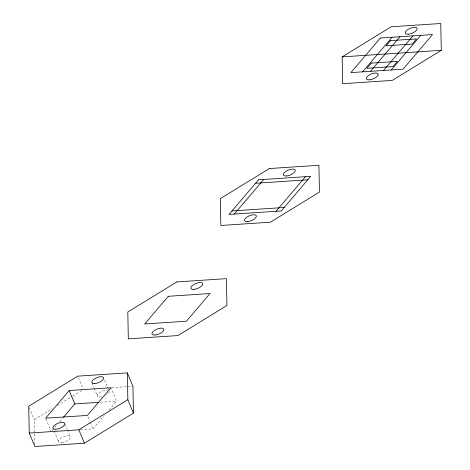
<?xml version="1.0" encoding="UTF-8"?>
<svg xmlns="http://www.w3.org/2000/svg" width="470" height="470" viewBox="0 0 470 470"><rect width="100%" height="100%" fill="white"/><g stroke="black" fill="none" stroke-linecap="round" stroke-linejoin="round"><path stroke-width="0.35" stroke-dasharray="2.35 1.76" d="M52.152 430.508L56.4 425.532M59.702 421.655L63.004 417.783M80.505 429.68L92.954 428.857L104.275 415.574M108.993 410.04L116.542 401.18L110.955 387.756M34.792 444.326L34.304 419.681L52.311 408.63M57.275 405.581L72.174 396.439M72.797 396.057L82.726 389.959M111.778 387.697L132.922 386.299M100.427 402.25L116.542 401.18M104.64 380.142L107.436 386.851M107.712 387.521L108.552 389.536M91.973 382.833L93.93 387.533M94.212 388.202L97.56 396.257M78.32 377.498L83.067 388.907M87.925 416.772L89.882 421.473M90.158 422.142L92.954 428.857M65.16 424.457L67.116 429.157M67.398 429.827L70.189 436.542M54.173 431.184L58.638 441.923M45.901 418.864L50.93 430.949M29.275 407.596L34.304 419.681M109.328 391.539A6.398 2.661 -22.6 0 1 106.379 395M101.837 396.821A6.398 2.661 -22.6 0 1 98.118 393.913A6.398 2.661 -22.6 0 1 107.536 390.135M61.47 442.693A6.398 2.661 -22.6 0 0 70.406 437.2A6.398 2.661 -22.6 0 0 61.37 437.799A6.398 2.661 -22.6 0 0 61.47 442.693"/><path stroke-width="0.7" d="M69.207 390.517L45.619 418.194L87.367 415.433L110.955 387.756L69.207 390.517L74.8 403.941L63.474 417.225M234.26 214.05L263.746 179.458M362.623 71.845L392.103 37.253M370.448 71.328L399.935 36.736M383.491 70.465L412.977 35.873M391.316 69.948L420.803 35.356M276.002 211.288L305.488 176.697M342.142 56.882L391.187 26.778L440.754 23.5L441.283 50.319L392.238 80.423L342.671 83.701L342.142 56.882L441.283 50.319M29.246 433.076L78.813 429.797L127.858 399.7L127.329 372.875L77.762 376.153L28.717 406.256L29.246 433.076L34.833 446.5L84.406 443.222L133.445 413.118L132.922 386.299L127.329 372.875M255.58 183.265L307.756 179.81M231.992 210.936L284.168 207.487M74.8 403.941L98.964 402.344M127.858 399.7L133.445 413.118M78.813 429.797L84.406 443.222M258.529 179.804L229.043 214.396L281.225 210.948L310.705 176.35L258.529 179.804M380.365 38.029L350.879 72.621L403.06 69.172L432.547 34.58L380.365 38.029M168.295 296.294L144.707 323.965L186.449 321.204L210.037 293.533L168.295 296.294M371.294 63.109L366.87 68.303L392.961 66.576L397.385 61.388L371.294 63.109M390.458 40.626L386.04 45.813L412.125 44.092L416.549 38.898L390.458 40.626M269.345 168.554L220.307 198.651L220.829 225.477L270.403 222.198L319.447 192.095L318.919 165.275L269.345 168.554M176.843 281.93L127.799 312.027L128.328 338.852L177.901 335.568L226.939 305.471L226.417 278.651L176.843 281.93M286.389 176.003A6.398 2.661 -22.6 0 0 295.33 170.516A6.398 2.661 -22.6 0 0 286.289 171.115A6.398 2.661 -22.6 0 0 286.389 176.003M247.467 221.664A6.398 2.661 -22.6 0 0 256.409 216.177A6.398 2.661 -22.6 0 0 247.373 216.776A6.398 2.661 -22.6 0 0 247.467 221.664M408.224 34.228A6.398 2.661 -22.6 0 0 417.166 28.741A6.398 2.661 -22.6 0 0 408.125 29.34A6.398 2.661 -22.6 0 0 408.224 34.228M369.303 79.888A6.398 2.661 -22.6 0 0 378.244 74.401A6.398 2.661 -22.6 0 0 369.209 75A6.398 2.661 -22.6 0 0 369.303 79.888M94.799 383.602A6.398 2.661 -22.6 0 0 103.741 378.115A6.398 2.661 -22.6 0 0 94.705 378.714A6.398 2.661 -22.6 0 0 94.799 383.602M55.877 429.269A6.398 2.661 -22.6 0 0 64.819 423.781A6.398 2.661 -22.6 0 0 55.783 424.375A6.398 2.661 -22.6 0 0 55.877 429.269M193.881 289.379A6.398 2.661 -22.6 0 0 202.823 283.892A6.398 2.661 -22.6 0 0 193.787 284.485A6.398 2.661 -22.6 0 0 193.881 289.379M154.965 335.039A6.398 2.661 -22.6 0 0 163.907 329.552A6.398 2.661 -22.6 0 0 154.865 330.152A6.398 2.661 -22.6 0 0 154.965 335.039"/></g></svg>
